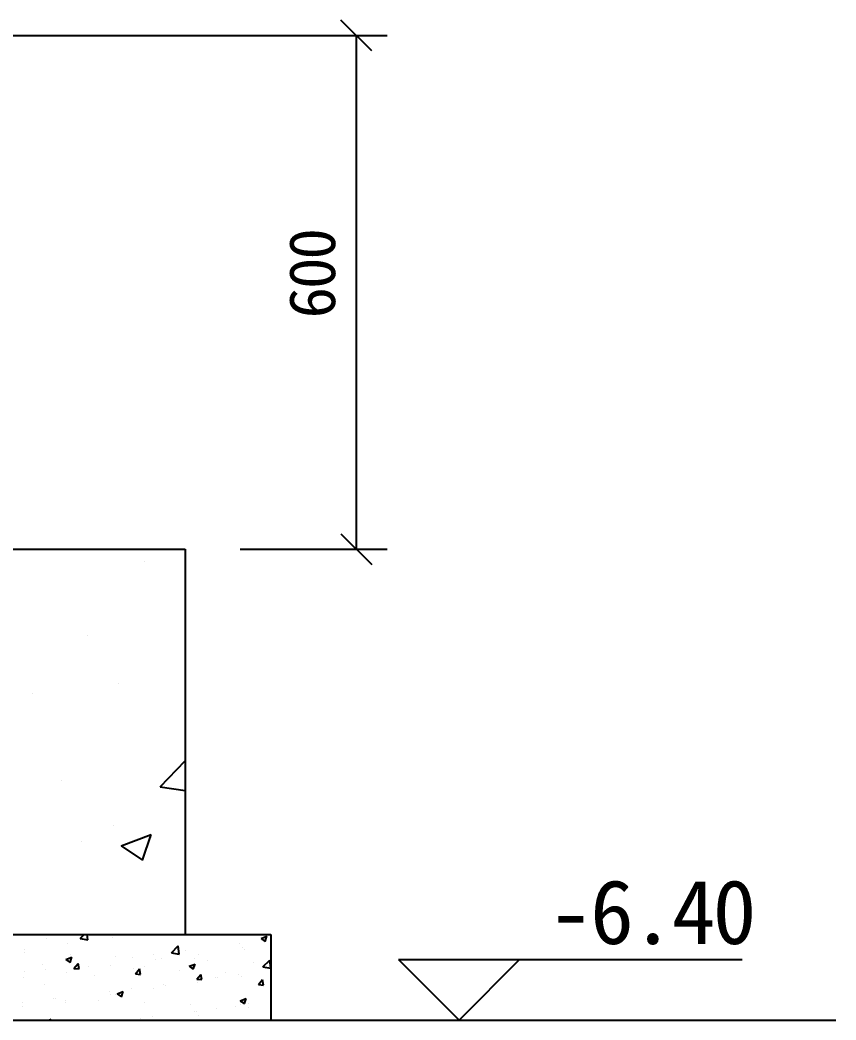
# Model space of a CAD drawing. Header units: metres. Extents: x 0 to 420, y 0 to 297.
# Drawn here: x 167.5 to 220.4, y 100.1 to 165 of the extents above; entities that cross this region are included whole.
import ezdxf

# ---------------------------------------------------------------- set-up
doc = ezdxf.new("R2010")
doc.units = ezdxf.units.M

msp = doc.modelspace()

# ---------------------------------------------------------------- linework, layer by layer
for p, q in [((190.33, 162.96), (188.33, 164.96)), ((165.99, 163.96), (191.33, 163.96)), ((189.33, 130.63), (189.33, 163.96)), ((188.33, 131.63), (190.33, 129.63)), ((108.22, 130.63), (178.22, 130.63)), ((178.22, 130.63), (178.22, 105.63)), ((181.79, 130.63), (191.33, 130.63)), ((175.59, 129.83), (175.59, 129.83)), ((171.92, 125), (171.92, 125)), ((173.88, 121.93), (173.88, 121.93)), ((168.31, 121.26), (168.31, 121.26)), ((176.61, 115.21), (178.22, 116.89)), ((170.18, 115.63), (170.18, 115.63)), ((176.61, 115.21), (178.22, 114.96)), ((173.55, 112.68), (173.55, 112.68)), ((171.52, 111.68), (171.52, 111.68)), ((174.07, 111.37), (176.01, 112.12)), ((175.45, 110.44), (176.01, 112.12)), ((176.04, 111.9), (176.04, 111.9)), ((174.07, 111.37), (175.45, 110.44)), ((102.66, 105.63), (183.77, 105.63)), ((169.24, 105.39), (169.24, 105.39)), ((170.63, 105.57), (170.63, 105.57)), ((171.42, 105.36), (171.68, 105.63)), ((171.42, 105.36), (171.91, 105.28)), ((171.91, 105.28), (171.87, 105.63)), ((173.48, 105.44), (173.48, 105.44)), ((175.41, 105.63), (175.44, 105.62)), ((175.44, 105.62), (175.44, 105.63)), ((183.15, 105.36), (183.53, 105.51)), ((183.15, 105.36), (183.42, 105.17)), ((183.17, 105.22), (183.17, 105.22)), ((183.42, 105.17), (183.53, 105.51)), ((183.77, 105.63), (183.77, 100.08)), ((167.79, 104.67), (167.79, 104.67)), ((170.6, 105.03), (170.6, 105.03)), ((177.34, 104.44), (177.78, 104.89)), ((177.84, 104.36), (177.78, 104.89)), ((178.27, 104.58), (178.27, 104.58)), ((181.78, 105.04), (181.78, 105.04)), ((181.96, 104.76), (181.96, 104.76)), ((182.09, 104.63), (182.09, 104.63)), ((167.8, 104.43), (167.8, 104.43)), ((170.49, 104.01), (170.88, 104.16)), ((170.49, 104.01), (170.77, 103.82)), ((170.76, 104.31), (170.76, 104.31)), ((170.77, 103.82), (170.88, 104.16)), ((173.73, 104.18), (173.73, 104.18)), ((174.78, 104.12), (174.78, 104.12)), ((176.17, 104.3), (176.17, 104.3)), ((176.27, 103.98), (176.27, 103.98)), ((176.7, 104.06), (176.7, 104.06)), ((177.34, 104.44), (177.84, 104.36)), ((178.85, 104.08), (178.85, 104.08)), ((179.07, 104.34), (179.07, 104.34)), ((179.66, 103.93), (179.66, 103.93)), ((182.63, 103.81), (182.63, 103.81)), ((183.27, 103.52), (183.71, 103.97)), ((183.77, 103.44), (183.71, 103.97)), ((192.07, 104), (214.36, 104)), ((192.07, 104), (195.99, 100.08)), ((199.92, 104), (195.99, 100.08)), ((167.77, 103.2), (167.77, 103.2)), ((168.97, 103.69), (168.97, 103.69)), ((169.17, 103.38), (169.17, 103.38)), ((170.53, 103.18), (170.53, 103.18)), ((171.01, 103.42), (171.28, 103.74)), ((171.01, 103.42), (171.34, 103.39)), ((171.27, 103.66), (171.27, 103.66)), ((171.34, 103.39), (171.28, 103.74)), ((171.94, 103.56), (171.94, 103.56)), ((173.41, 103.59), (173.41, 103.59)), ((174.9, 103.44), (174.9, 103.44)), ((175, 103.07), (175.27, 103.39)), ((175.33, 103.04), (175.27, 103.39)), ((175.61, 103.52), (175.61, 103.52)), ((177.87, 103.31), (177.87, 103.31)), ((178.48, 103.57), (178.87, 103.71)), ((178.48, 103.57), (178.75, 103.38)), ((178.75, 103.38), (178.87, 103.71)), ((180.83, 103.18), (180.83, 103.18)), ((183.27, 103.52), (183.77, 103.44)), ((183.42, 103.41), (183.42, 103.41)), ((167.72, 102.82), (167.72, 102.82)), ((172.37, 102.96), (172.37, 102.96)), ((175, 103.07), (175.33, 103.04)), ((178.98, 102.72), (179.25, 103.04)), ((178.98, 102.72), (179.31, 102.7)), ((179.31, 102.7), (179.25, 103.04)), ((180.18, 102.86), (180.18, 102.86)), ((180.32, 102.85), (180.32, 102.85)), ((181.71, 103.03), (181.71, 103.03)), ((181.89, 102.91), (181.89, 102.91)), ((182.97, 102.38), (183.24, 102.7)), ((183.3, 102.35), (183.23, 102.69)), ((169.13, 102.41), (169.13, 102.41)), ((173.32, 101.93), (173.32, 101.93)), ((173.81, 101.77), (174.2, 101.92)), ((174.09, 101.59), (174.2, 101.92)), ((174.71, 102.11), (174.71, 102.11)), ((176.2, 102.13), (176.2, 102.13)), ((176.81, 102.39), (176.81, 102.39)), ((176.94, 102.3), (176.94, 102.3)), ((179.01, 102.49), (179.01, 102.49)), ((182.97, 102.38), (183.3, 102.35)), ((169.66, 101.48), (169.66, 101.48)), ((169.81, 101.47), (169.81, 101.47)), ((170.46, 101.33), (170.46, 101.33)), ((172.62, 101.36), (172.62, 101.36)), ((173.35, 101.74), (173.35, 101.74)), ((173.7, 101.74), (173.7, 101.74)), ((173.81, 101.77), (174.09, 101.59)), ((175.59, 101.23), (175.59, 101.23)), ((181.79, 101.33), (182.18, 101.48)), ((181.79, 101.33), (182.07, 101.14)), ((182.07, 101.14), (182.18, 101.48)), ((167.66, 100.97), (167.66, 100.97)), ((167.7, 101.19), (167.7, 101.19)), ((170.46, 101.19), (170.46, 101.19)), ((178.56, 101.11), (178.56, 101.11)), ((178.86, 100.66), (178.86, 100.66)), ((178.94, 100.64), (178.94, 100.64)), ((180.25, 100.84), (180.25, 100.84)), ((181.52, 100.98), (181.52, 100.98)), ((181.82, 101.06), (181.82, 101.06)), ((182.31, 100.91), (182.31, 100.91)), ((182.35, 101.12), (182.35, 101.12)), ((102.66, 100.08), (183.77, 100.08)), ((169.39, 100.08), (169.53, 100.13)), ((169.51, 100.08), (169.53, 100.13)), ((175.35, 100.2), (175.35, 100.2)), ((176.13, 100.29), (176.13, 100.29)), ((179.07, 100.36), (179.07, 100.36)), ((183.77, 100.08), (220.44, 100.08))]:
    msp.add_line(p, q)

# ---------------------------------------------------------------- texts
for s, p in [('0', (187.95, 149.42)), ('0', (187.95, 147.51)), ('6', (187.95, 145.6))]:
    msp.add_text(s, height=3, rotation=90).set_placement(p)
for s, p in [('6', (204.49, 105.01)), ('4', (209.79, 105.01)), ('0', (212.44, 105.01)), ('-', (201.83, 105.01)), ('.', (207.14, 105.01))]:
    msp.add_text(s, height=4.17).set_placement(p)

doc.saveas('drawing.dxf')
